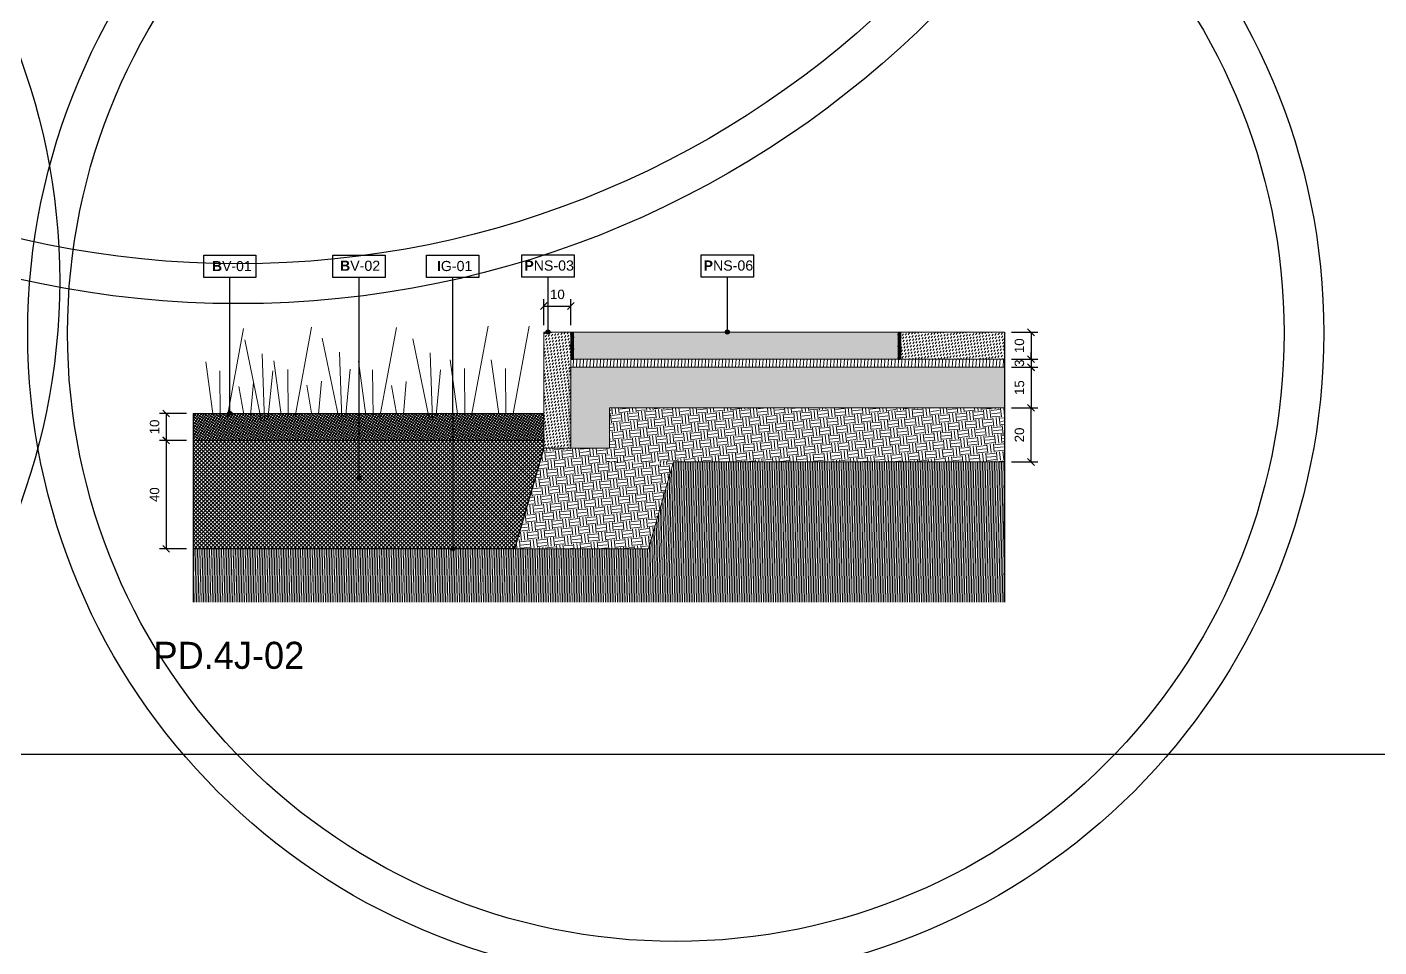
# Model space of a CAD drawing. Header units: metres. Extents: x -325 to 301, y -147 to 149.
# Drawn here: x 56.818 to 61.817, y 22.743 to 26.144 of the extents above; entities that cross this region are included whole.
import ezdxf

# ---------------------------------------------------------------- set-up
doc = ezdxf.new("R2010")
doc.units = ezdxf.units.M
doc.linetypes.add('ACAD_ISO03W100', pattern=[30, 12, -18])
doc.layers.get('Defpoints').update_dxf_attribs({"lineweight": 13})
for name, color, linetype, plot in [('-aux', 50, 'Continuous', False), ('-AUX-QAD', 5, 'Continuous', False), ('-AUX_MON', 3, 'Continuous', False)]:
    doc.layers.add(name, color=color, linetype=linetype, plot=plot)
doc.layers.add('0-TX-1_25', color=7, linetype='Continuous', true_color=0x3f4f7f)
doc.layers.add('EIT_3 TR sorra', color=7, linetype='Continuous', true_color=0xd8ceb0)
for name, color, linetype in [('02-L-Geotextile', 32, 'Continuous'), ('1-SECCIÓ', 1, 'Continuous'), ('A-KEYPLAN_HATCH', 7, 'Continuous'), ('A_TEXT_2', 7, 'Continuous'), ('EIT_3 TR terra vegetal', 45, 'Continuous')]:
    doc.layers.add(name, color=color, linetype=linetype)
for name, color, linetype, lineweight, true_color in [('03-TR-Paviment_04_Dry Meadow', 7, 'Continuous', 5, 0xd8dd88), ('03-TR-Paviment_08_Natural Stone Bleachers', 7, 'Continuous', 5, 0xafad9d), ('3-TR sorra granitica', 7, 'Continuous', 0, 0xf2dac9), ('3-TR tot_u', 7, 'Continuous', 5, 0x787878)]:
    doc.layers.add(name, color=color, linetype=linetype, lineweight=lineweight, true_color=true_color)
for name, color, linetype, lineweight in [('1-CM', 7, 'Continuous', 0), ('3-TR Seleccionat', 44, 'Continuous', 0), ('3-TR Tot-u', 37, 'Continuous', 0), ('3-TR-recebo', 252, 'Continuous', 0)]:
    doc.layers.add(name, color=color, linetype=linetype, lineweight=lineweight)
doc.styles.add('Arial_4', font='arial.ttf', dxfattribs={"height": 1.8})
doc.styles.get("Standard").update_dxf_attribs({"font": 'arial.ttf'})
doc.styles.add('x-llegenda materials$0$ENGRAVERS', font='TT0586M.TTF')
doc.dimstyles.new('ISO-25', dxfattribs={"dimtxt": 0.1, "dimasz": 0.1, "dimexe": 0.1, "dimexo": 0.1, "dimgap": 0.1, "dimtad": 1, "dimdec": 0, "dimlfac": 100, "dimzin": 9, "dimtxsty": 'Standard', "dimblk": 'OBLIQUE', "dimcen": 0.1, "dimadec": 0, "dimazin": 0, "dimtfac": 1, "dimtdec": 0, "dimtmove": 0, "dimatfit": 3, "dimldrblk": 'OBLIQUE', "dimfxl": 1, "dimarcsym": 0})

# ---------------------------------------------------------------- blocks, each defined once
blk = doc.blocks.new('_Oblique')
at = {"color": 0, "lineweight": -2}
blk.add_line((-0.5, -0.5), (0.5, 0.5), dxfattribs=at)
blk = doc.blocks.new('*D1698')
at = {"layer": '0-TX-1_25', "color": 0, "lineweight": -2, "transparency": 16777216}
for p, q in [((57.4075, 24.7155), (57.3075, 24.7155)), ((57.3325, 24.7155), (57.3325, 24.6163)), ((57.4075, 24.6163), (57.3075, 24.6163))]:
    blk.add_line(p, q, dxfattribs=at)
at = {"layer": 'Defpoints', "color": 0, "transparency": 16777216}
for p in [(57.4325, 24.7155), (57.3325, 24.6163), (57.4325, 24.6163)]:
    blk.add_point(p, dxfattribs=at)
at = {"layer": '0-TX-1_25', "color": 0, "lineweight": -2, "transparency": 16777216, "xscale": 0.025, "yscale": 0.025, "zscale": 0.025}
for p, rotation in [((57.3325, 24.7155), 90), ((57.3325, 24.6163), 270)]:
    blk.add_blockref('_Oblique', p, dxfattribs=dict(at, rotation=rotation))
at = {"layer": '0-TX-1_25', "color": 0, "transparency": 16777216, "insert": (57.2896, 24.6659), "char_height": 0.035, "attachment_point": 5, "rotation": 90}
blk.add_mtext('10', dxfattribs=at)
blk = doc.blocks.new('*D1699')
at = {"layer": '0-TX-1_25', "color": 0, "lineweight": -2, "transparency": 16777216}
for p, q in [((57.4075, 24.6155), (57.3075, 24.6155)), ((57.3325, 24.6155), (57.3325, 24.2155)), ((57.4076, 24.2155), (57.3075, 24.2155))]:
    blk.add_line(p, q, dxfattribs=at)
at = {"layer": 'Defpoints', "color": 0, "transparency": 16777216}
for p in [(57.4325, 24.6155), (57.3325, 24.2155), (57.4326, 24.2155)]:
    blk.add_point(p, dxfattribs=at)
at = {"layer": '0-TX-1_25', "color": 0, "lineweight": -2, "transparency": 16777216, "xscale": 0.025, "yscale": 0.025, "zscale": 0.025}
for p, rotation in [((57.3325, 24.6155), 90), ((57.3325, 24.2155), 270)]:
    blk.add_blockref('_Oblique', p, dxfattribs=dict(at, rotation=rotation))
at = {"layer": '0-TX-1_25', "color": 0, "transparency": 16777216, "insert": (57.2896, 24.4155), "char_height": 0.035, "attachment_point": 5, "rotation": 90}
blk.add_mtext('40', dxfattribs=at)
blk = doc.blocks.new('*D1700')
at = {"layer": '0-TX-1_25', "color": 0, "lineweight": -2, "transparency": 16777216}
for p, q in [((60.4575, 25.0157), (60.5553, 25.0157)), ((60.5303, 25.0157), (60.5303, 24.9166)), ((60.4575, 24.9166), (60.5553, 24.9166))]:
    blk.add_line(p, q, dxfattribs=at)
at = {"layer": 'Defpoints', "color": 0, "transparency": 16777216}
for p in [(60.4325, 25.0157), (60.4325, 24.9166), (60.5303, 24.9166)]:
    blk.add_point(p, dxfattribs=at)
at = {"layer": '0-TX-1_25', "color": 0, "lineweight": -2, "transparency": 16777216, "xscale": 0.025, "yscale": 0.025, "zscale": 0.025}
for p, rotation in [((60.5303, 25.0157), 90), ((60.5303, 24.9166), 270)]:
    blk.add_blockref('_Oblique', p, dxfattribs=dict(at, rotation=rotation))
at = {"layer": '0-TX-1_25', "color": 0, "transparency": 16777216, "insert": (60.4875, 24.9662), "char_height": 0.035, "attachment_point": 5, "rotation": 90}
blk.add_mtext('10', dxfattribs=at)
blk = doc.blocks.new('*D1701')
at = {"layer": '0-TX-1_25', "color": 0, "lineweight": -2, "transparency": 16777216}
for p, q in [((60.4575, 24.9167), (60.5553, 24.9167)), ((60.5303, 24.9167), (60.5303, 24.9417)), ((60.5303, 24.9167), (60.5303, 24.8866)), ((60.4575, 24.8866), (60.5553, 24.8866)), ((60.5303, 24.8866), (60.5303, 24.8616))]:
    blk.add_line(p, q, dxfattribs=at)
at = {"layer": 'Defpoints', "color": 0, "transparency": 16777216}
for p in [(60.4325, 24.9167), (60.4325, 24.8866), (60.5303, 24.8866)]:
    blk.add_point(p, dxfattribs=at)
at = {"layer": '0-TX-1_25', "color": 0, "lineweight": -2, "transparency": 16777216, "xscale": 0.025, "yscale": 0.025, "zscale": 0.025}
for p, rotation in [((60.5303, 24.9167), 270), ((60.5303, 24.8866), 90)]:
    blk.add_blockref('_Oblique', p, dxfattribs=dict(at, rotation=rotation))
at = {"layer": '0-TX-1_25', "color": 0, "transparency": 16777216, "insert": (60.4874, 24.9017), "char_height": 0.035, "attachment_point": 5, "rotation": 90}
blk.add_mtext('3', dxfattribs=at)
blk = doc.blocks.new('POINT')
at = {"layer": '0-TX-1_25'}
h = blk.add_hatch(dxfattribs=at)
h.set_pattern_fill('ANGLE', color=256)
h.set_pattern_definition([(0, (-83.747, -12.726), (0, 6.985), [5.08, -1.905]), (90, (-83.747, -12.726), (-6.985, 4e-16), [5.08, -1.905])])
edge = h.paths.add_edge_path()
edge.add_arc((0, 0), 0.0075, 0, 360)
h = blk.add_hatch(color=256, dxfattribs=at)
h.dxf.hatch_style = 1
edge = h.paths.add_edge_path()
edge.add_arc((0, 0), 0.0075, 0, 360)
blk.add_circle((0, 0), 0.0075, dxfattribs=at)
blk = doc.blocks.new('hatch keyplan 2')
at = {"layer": 'A-KEYPLAN_HATCH'}
blk.add_lwpolyline([(0, 0.00548), (0.01287, 0.00548), (0.01287, 0), (0, 0)], close=True, dxfattribs=at)
blk = doc.blocks.new('hatch keyplan')
at = {"layer": 'A-KEYPLAN_HATCH'}
blk.add_blockref('hatch keyplan 2', (1.43058, 0.85215), dxfattribs=at)
blk = doc.blocks.new('PNS03')
at = {"layer": 'A-KEYPLAN_HATCH'}
blk.add_blockref('hatch keyplan', (-1.43058, -0.85215), dxfattribs=at)
at = {"layer": 'A_TEXT_2', "insert": (-0.0008, 0.00408), "char_height": 0.0025, "attachment_point": 1}
blk.add_mtext_dynamic_manual_height_columns('\\pi0.00137;{\\fArial|b1|i0|c0|p34;P}NS-03', width=0.0145619, gutter_width=0.015, heights=[0], dxfattribs=at)
blk = doc.blocks.new('*D1702')
at = {"layer": '0-TX-1_25', "color": 0, "lineweight": -2, "transparency": 16777216}
for p, q in [((60.4575, 24.8863), (60.5553, 24.8863)), ((60.5303, 24.8863), (60.5303, 24.7363)), ((60.4575, 24.7363), (60.5553, 24.7363))]:
    blk.add_line(p, q, dxfattribs=at)
at = {"layer": 'Defpoints', "color": 0, "transparency": 16777216}
for p in [(60.4325, 24.8863), (60.4325, 24.7363), (60.5303, 24.7363)]:
    blk.add_point(p, dxfattribs=at)
at = {"layer": '0-TX-1_25', "color": 0, "lineweight": -2, "transparency": 16777216, "xscale": 0.025, "yscale": 0.025, "zscale": 0.025}
for p, rotation in [((60.5303, 24.8863), 90), ((60.5303, 24.7363), 270)]:
    blk.add_blockref('_Oblique', p, dxfattribs=dict(at, rotation=rotation))
at = {"layer": '0-TX-1_25', "color": 0, "transparency": 16777216, "insert": (60.4875, 24.8113), "char_height": 0.035, "attachment_point": 5, "rotation": 90}
blk.add_mtext('15', dxfattribs=at)
blk = doc.blocks.new('*D1703')
at = {"layer": '0-TX-1_25', "color": 0, "lineweight": -2, "transparency": 16777216}
for p, q in [((60.4575, 24.7363), (60.5553, 24.7363)), ((60.5303, 24.5363), (60.5303, 24.7363)), ((60.4575, 24.5363), (60.5553, 24.5363))]:
    blk.add_line(p, q, dxfattribs=at)
at = {"layer": 'Defpoints', "color": 0, "transparency": 16777216}
for p in [(60.4325, 24.7363), (60.5303, 24.7363), (60.4325, 24.5363)]:
    blk.add_point(p, dxfattribs=at)
at = {"layer": '0-TX-1_25', "color": 0, "lineweight": -2, "transparency": 16777216, "xscale": 0.025, "yscale": 0.025, "zscale": 0.025}
for p, rotation in [((60.5303, 24.7363), 90), ((60.5303, 24.5363), 270)]:
    blk.add_blockref('_Oblique', p, dxfattribs=dict(at, rotation=rotation))
at = {"layer": '0-TX-1_25', "color": 0, "transparency": 16777216, "insert": (60.4875, 24.6363), "char_height": 0.035, "attachment_point": 5, "rotation": 90}
blk.add_mtext('20', dxfattribs=at)
blk = doc.blocks.new('*D1704')
at = {"layer": '0-TX-1_25', "color": 0, "lineweight": -2, "transparency": 16777216}
for p, q in [((58.7289, 25.0417), (58.7289, 25.138)), ((58.7289, 25.113), (58.8289, 25.113)), ((58.8289, 25.0417), (58.8289, 25.138))]:
    blk.add_line(p, q, dxfattribs=at)
at = {"layer": 'Defpoints', "color": 0, "transparency": 16777216}
for p in [(58.8289, 25.113), (58.7289, 25.0167), (58.8289, 25.0167)]:
    blk.add_point(p, dxfattribs=at)
at = {"layer": '0-TX-1_25', "color": 0, "lineweight": -2, "transparency": 16777216, "xscale": 0.025, "yscale": 0.025, "zscale": 0.025, "rotation": 180}
blk.add_blockref('_Oblique', (58.7289, 25.113), dxfattribs=at)
at = {"layer": '0-TX-1_25', "color": 0, "lineweight": -2, "transparency": 16777216, "xscale": 0.025, "yscale": 0.025, "zscale": 0.025}
blk.add_blockref('_Oblique', (58.8289, 25.113), dxfattribs=at)
at = {"layer": '0-TX-1_25', "color": 0, "transparency": 16777216, "insert": (58.7789, 25.1558), "char_height": 0.035, "attachment_point": 5}
blk.add_mtext('10', dxfattribs=at)
blk = doc.blocks.new('PNS06')
at = {"layer": 'A-KEYPLAN_HATCH', "xscale": 0.7124947396918078, "yscale": 0.7124947396918078, "zscale": 0.7124947396918078}
blk.add_blockref('hatch keyplan', (-1.01928, -0.60715), dxfattribs=at)
at = {"layer": 'A_TEXT_2', "insert": (-0.00057, 0.00291), "char_height": 0.0017812, "attachment_point": 1}
blk.add_mtext_dynamic_manual_height_columns('\\pi0.00098;{\\fArial|b1|i0|c0|p34;P}NS-06', width=0.0103753, gutter_width=0.01069, heights=[0], dxfattribs=at)
blk = doc.blocks.new('B-V01')
at = {"layer": 'A-KEYPLAN_HATCH'}
blk.add_blockref('hatch keyplan', (-1.43058, -0.85215), dxfattribs=at)
at = {"layer": 'A_TEXT_2', "lineweight": 211, "insert": (-0.00079, 0.00402), "char_height": 0.0024588, "attachment_point": 1, "line_spacing_factor": 0.938532, "style": 'Arial_4'}
blk.add_mtext_dynamic_manual_height_columns('\\pi0.00285;{\\fArial|b1|i0|c0|p34;B}V-01', width=0.0145619, gutter_width=0.015, heights=[0], dxfattribs=at)
blk = doc.blocks.new('B-V02')
at = {"layer": 'A-KEYPLAN_HATCH'}
blk.add_blockref('hatch keyplan', (-1.43058, -0.85215), dxfattribs=at)
at = {"layer": 'A_TEXT_2', "insert": (-0.0008, 0.00412), "char_height": 0.0025, "attachment_point": 1}
blk.add_mtext_dynamic_manual_height_columns('\\pi0.00255;{\\fArial|b1|i0|c0|p34;B}V-02', width=0.0145619, gutter_width=0.015, heights=[0], dxfattribs=at)
blk = doc.blocks.new('IG01')
at = {"layer": 'A-KEYPLAN_HATCH', "xscale": 10, "yscale": 10, "zscale": 10}
blk.add_blockref('hatch keyplan', (-14.3058, -8.5215), dxfattribs=at)
at = {"layer": 'A_TEXT_2', "insert": (-0.008, 0.0405), "char_height": 0.025, "attachment_point": 1}
blk.add_mtext_dynamic_manual_height_columns('\\pi0.03354;{\\fArial|b1|i0|c0|p34;I}G-01', width=0.145619, gutter_width=0.15, heights=[0], dxfattribs=at)

msp = doc.modelspace()

# ---------------------------------------------------------------- hatches: boundary and pattern name
at = {"layer": '03-TR-Paviment_08_Natural Stone Bleachers'}
h = msp.add_hatch(dxfattribs=at)
h.set_pattern_fill('DASH', color=256, scale=0.002611, angle=233, style=0, double=1)
h.set_pattern_definition([(233, (-93.015305, -99.835807), (0.0016315323, -0.0116089556), [0.0082894435, -0.0082894435])])
h.paths.add_polyline_path([(58.7289, 25.0167), (58.7289, 24.5872), (58.8289, 24.5872), (58.8289, 25.0167)])
h = msp.add_hatch(dxfattribs=at)
h.set_pattern_fill('DASH', color=256, scale=0.002611, angle=233, style=0, double=1)
h.set_pattern_definition([(233, (-92.905305, -99.831152), (0.0016315323, -0.0116089556), [0.0082894435, -0.0082894435])])
h.paths.add_polyline_path([(58.841, 25.0167), (58.8389, 24.9167), (60.0389, 24.9174), (60.0389, 25.0167)])
h = msp.add_hatch(dxfattribs=at)
h.set_pattern_fill('DASH', color=256, scale=0.002611, angle=233, style=0, double=1)
h.set_pattern_definition([(233, (-91.695305, -99.831152), (0.0016315323, -0.0116089556), [0.0082894435, -0.0082894435])])
h.paths.add_polyline_path([(60.4325, 24.9173), (60.4325, 25.0167), (60.051, 25.0167), (60.0489, 24.9167)])
at = {"layer": '3-TR Seleccionat'}
h = msp.add_hatch(dxfattribs=at)
h.set_pattern_fill('ANSI31', color=256, scale=0.002, angle=223.8682, style=0)
h.set_pattern_definition([(268.8682194564, (428194.9938357, -659397.4483576), (-0.00634876117834, 0.00012542527825), [])])
h.paths.add_polyline_path([(60.4325, 24.5363), (59.2082, 24.5363), (59.1152, 24.2154), (57.4325, 24.2155), (57.4325, 24.0176), (60.4325, 24.0176)])
at = {"layer": '3-TR sorra granitica'}
h = msp.add_hatch(dxfattribs=at)
h.set_pattern_fill('LINE', color=256, scale=0.1, angle=51.1041, style=0)
h.set_pattern_definition([(86.7506083, (94.450908, 231.423219), (-0.0124799034, 0.00070852734), [])])
edge = h.paths.add_edge_path(flags=16)
edge.add_line((58.8289, 24.8964), (58.8289, 24.9162))
edge.add_line((58.8289, 24.9162), (58.8289, 24.8964))
h.paths.add_polyline_path([(60.4325, 24.8866), (60.4325, 24.9166), (58.8288, 24.9162), (58.8288, 24.8862), (58.9476, 24.8863), (58.9476, 24.8862)])
at = {"layer": '3-TR Tot-u'}
h = msp.add_hatch(dxfattribs=at)
h.set_pattern_fill('EARTH', color=256, scale=0.005, angle=-84.0741)
h.set_pattern_definition([(275.925852, (-3.643767, -54.949286), (0.034858251, -0.028302426), [0.03175, -0.03175]), (275.925852, (-3.631924, -54.948056), (0.034858251, -0.028302426), [0.03175, -0.03175]), (275.925852, (-3.620082, -54.946827), (0.034858251, -0.028302426), [0.03175, -0.03175]), (5.925852, (-3.615724, -54.950365), (0.028302426, 0.034858251), [0.03175, -0.03175]), (5.925852, (-3.614495, -54.962208), (0.028302426, 0.034858251), [0.03175, -0.03175]), (5.925852, (-3.613266, -54.97405), (0.028302426, 0.034858251), [0.03175, -0.03175])])
h.paths.add_polyline_path([(60.4325, 24.5365), (60.4325, 24.7363), (58.9713, 24.7365), (58.9714, 24.536)])
h = msp.add_hatch(dxfattribs=at)
h.set_pattern_fill('EARTH', color=256, scale=0.005, angle=-84.0741)
h.set_pattern_definition([(275.925852, (-5.093798, -55.149286), (0.034858251, -0.028302426), [0.03175, -0.03175]), (275.925852, (-5.081956, -55.148056), (0.034858251, -0.028302426), [0.03175, -0.03175]), (275.925852, (-5.070113, -55.146827), (0.034858251, -0.028302426), [0.03175, -0.03175]), (5.925852, (-5.065756, -55.150365), (0.028302426, 0.034858251), [0.03175, -0.03175]), (5.925852, (-5.064526, -55.162208), (0.028302426, 0.034858251), [0.03175, -0.03175]), (5.925852, (-5.063297, -55.17405), (0.028302426, 0.034858251), [0.03175, -0.03175])])
h.paths.add_polyline_path([(59.1152, 24.2154), (59.2082, 24.5363), (58.9714, 24.5363), (58.9714, 24.5872), (58.7289, 24.5872), (58.6211, 24.2154)])
at = {"layer": '3-TR tot_u'}
h = msp.add_hatch(dxfattribs=at)
h.set_pattern_fill('AR-CONC', color=256, scale=0.0002, angle=90.2664)
h.set_pattern_definition([(140.2664143104, (269971.522146, -738449.232454), (0.0030183585511, 0.0364513625844), [0.00381, -0.04191]), (85.2664143104, (269971.522146, -738449.232454), (-0.0381781810675, -0.0072262829332), [0.003048, -0.033528116834]), (190.7178590104, (269971.522398, -738449.229416), (-0.0351598209585, 0.0292250795622), [0.00323800176, -0.03561804892]), (136.4506143104, (269971.511986, -738449.2325), (0.0081562825582, 0.0542543196878), [0.005715, -0.062865]), (186.9019719204, (269971.512666, -738449.22798), (-0.049705465848, 0.047250217616), [0.004857004628, -0.053427121632]), (81.45056548, (269971.511986, -738449.2325), (-0.0497054658455, 0.0472502176188), [0.004571993414, -0.050291946384]), (111.2664143104, (269971.514502, -738449.22741), (0.0203118235131, 0.0304176527954), [0.00381, -0.04191]), (56.2664143104, (269971.514502, -738449.22741), (-0.0368946682902, 0.0121889849718), [0.003048, -0.033528]), (161.7178593104, (269971.516195, -738449.224875), (-0.016582844967, 0.0426066376987), [0.00323800176, -0.03561798752]), (127.7664143104, (269971.522146, -738449.232454), (-0.0169136972324, 0.00053908133522), [0, -0.0331216, 0, -0.034036, 0, -0.033655]), (97.7664143104, (269971.522146, -738449.232454), (-0.02009803784808, 0.0132706243038), [0, -0.0194056, 0, -0.0323596, 0, -0.012827]), (57.7664143104, (269971.522199, -738449.243782), (0.00101964285024, 0.02712315336895), [0, -0.0127, 0, -0.039624, 0, -0.052578]), (47.7664143104, (269971.522222, -738449.248862), (-0.0052229971542, 0.0296018704426), [0, -0.01651, 0, -0.0263144, 0, -0.037338])])
h.paths.add_polyline_path([(60.4325, 24.7363), (60.4325, 24.8863), (58.8185, 24.8863), (58.8187, 24.5871), (58.9714, 24.5872), (58.9713, 24.7363)])
at = {"layer": '3-TR-recebo'}
h = msp.add_hatch(dxfattribs=at)
h.set_pattern_fill('_USER', color=256, scale=0.008, angle=234.1752, style=0, double=1, pattern_type=0)
h.set_pattern_definition([(234.17524, (61.4111585, 24.594559), (0.006486488, -0.004682464), []), (324.17524, (61.4111585, 24.594559), (0.004682464, 0.006486488), [])])
h.paths.add_polyline_path([(57.4325, 24.7155), (57.4324, 24.6155), (58.7289, 24.6154), (58.7289, 24.7154)])
at = {"layer": 'EIT_3 TR sorra'}
h = msp.add_hatch(dxfattribs=at)
h.set_pattern_fill('ANSI36', color=256, scale=0.001075, angle=-0.553, style=0, double=1)
h.set_pattern_definition([(44.4470425, (28.441299, -45.165209), (0.00187405051, 0.00661919275), [0.0085328125, -0.0017065625, 0, -0.0017065625])])
h.paths.add_polyline_path([(58.8388, 24.9162), (58.8388, 25.0162), (58.8288, 25.0162), (58.8288, 24.9162)])
h = msp.add_hatch(dxfattribs=at)
h.set_pattern_fill('ANSI36', color=256, scale=0.001075, angle=-0.553, style=0, double=1)
h.set_pattern_definition([(44.4470425, (29.6514312, -45.164781), (0.00187405051, 0.00661919275), [0.0085328125, -0.0017065625, 0, -0.0017065625])])
h.paths.add_polyline_path([(60.0489, 24.9167), (60.0489, 25.0167), (60.0389, 25.0167), (60.0389, 24.9167)])
at = {"layer": 'EIT_3 TR terra vegetal'}
h = msp.add_hatch(dxfattribs=at)
h.set_pattern_fill('_USER', color=256, scale=0.01, angle=45, style=0, double=1, pattern_type=0)
h.set_pattern_definition([(45, (419510.999609, 4594344.813199), (-0.007071067811865, 0.007071067811865), []), (135, (419510.999609, 4594344.813199), (-0.007071067811865, -0.007071067811865), [])])
h.paths.add_polyline_path([(57.4324, 24.6155), (57.4325, 24.2155), (58.6211, 24.2154), (58.7289, 24.5872), (58.7289, 24.6154)])

# ---------------------------------------------------------------- linework, layer by layer
at = {"layer": '-aux'}
msp.add_lwpolyline([(12.2345, 23.4567), (142.2345, 23.4567)], dxfattribs=at)
at = {"layer": '-AUX-QAD'}
for centre, radius in [((54.5423, 25.2059), 2.3962), ((59.2167, 25.0128), 2.3962), ((59.2167, 25.0128), 2.2491)]:
    msp.add_circle(centre, radius, dxfattribs=at)
at = {"layer": '-AUX_MON'}
for radius in [3.6403, 3.4932]:
    msp.add_circle((57.5983, 28.762), radius, dxfattribs=at)
at = {"layer": '0-TX-1_25'}
for points in [[(57.5676, 24.7164), (57.5676, 25.2188)], [(58.0454, 24.4775), (58.0454, 25.2188)], [(58.3916, 25.2189), (58.3921, 24.2154)], [(58.7445, 25.0157), (58.7445, 25.2202)], [(59.4073, 25.0157), (59.4073, 25.2202)]]:
    msp.add_lwpolyline(points, dxfattribs=at)
at = {"layer": '02-L-Geotextile', "linetype": 'ACAD_ISO03W100', "ltscale": 0.002, "const_width": 0.005, "elevation": 0}
msp.add_lwpolyline([(57.4325, 24.2155), (58.6211, 24.2154), (58.7289, 24.5872)], dxfattribs=at)
at = {"layer": '03-TR-Paviment_04_Dry Meadow'}
for points in [[(57.6186, 25.0298), (57.5579, 24.7)], [(57.8699, 25.0343), (57.8093, 24.7045)], [(58.1834, 25.0332), (58.1228, 24.7034)], [(58.5226, 25.038), (58.4619, 24.7082)], [(58.6745, 25.038), (58.6138, 24.7082)], [(57.6231, 24.9879), (57.6839, 24.6929)], [(57.9095, 24.9937), (57.9704, 24.6987)], [(58.2442, 24.9916), (58.3051, 24.6966)], [(57.4784, 24.9062), (57.5061, 24.7059)], [(57.687, 24.9363), (57.6953, 24.6888)], [(57.7298, 24.9107), (57.7575, 24.7103)], [(57.9735, 24.9421), (57.9818, 24.6947)], [(58.0433, 24.9096), (58.071, 24.7093)], [(58.3082, 24.94), (58.3165, 24.6926)], [(58.3824, 24.9144), (58.4101, 24.7141)], [(58.5343, 24.9144), (58.562, 24.7141)], [(57.531, 24.8737), (57.5324, 24.7007)], [(57.7261, 24.8739), (57.7088, 24.6931)], [(57.7823, 24.8781), (57.7837, 24.7052)], [(58.0125, 24.8797), (57.9952, 24.6989)], [(58.0958, 24.8771), (58.0972, 24.7041)], [(58.3472, 24.8776), (58.33, 24.6968)], [(58.435, 24.8819), (58.4363, 24.7089)], [(58.5869, 24.8819), (58.5883, 24.7089)], [(57.6008, 24.8153), (57.6189, 24.7119)], [(57.6551, 24.8306), (57.6447, 24.7083)], [(57.8521, 24.8198), (57.8702, 24.7163)], [(57.9065, 24.8351), (57.896, 24.7127)], [(58.1656, 24.8187), (58.1837, 24.7153)], [(58.22, 24.834), (58.2095, 24.7117)]]:
    msp.add_lwpolyline(points, dxfattribs=at)
at = {"layer": '1-CM'}
for p, q in [((58.8436, 24.8862), (60.4325, 24.8866)), ((60.4325, 24.5363), (59.2082, 24.5363))]:
    msp.add_line(p, q, dxfattribs=at)
for points in [[(58.7289, 25.0167), (58.7289, 24.5872), (58.8289, 24.5872), (58.8289, 25.0167)], [(58.8389, 25.0167), (60.0389, 25.0167), (60.0389, 24.9167), (58.8389, 24.9167)], [(60.0489, 25.0167), (60.4325, 25.0167), (60.4325, 24.9167), (60.0489, 24.9167)]]:
    msp.add_lwpolyline(points, close=True, dxfattribs=at)
for points in [[(58.8289, 24.7157), (58.8289, 25.0167), (60.4325, 25.0167)], [(60.4325, 24.9166), (58.8288, 24.9162)], [(60.4325, 24.7363), (58.9713, 24.7363), (58.9714, 24.5872), (58.829, 24.5871), (58.8288, 24.8863), (60.4325, 24.8863)], [(57.4325, 24.7155), (58.7289, 24.7154)], [(57.4324, 24.6155), (58.7289, 24.6154)], [(58.6211, 24.2154), (58.7289, 24.5872)], [(59.1152, 24.2154), (59.2082, 24.5363)], [(59.2082, 24.5363), (60.4325, 24.5363)], [(57.4324, 24.2155), (59.1152, 24.2154)]]:
    msp.add_lwpolyline(points, dxfattribs=at)
at = {"layer": '1-SECCIÓ'}
for points in [[(60.4325, 25.0157), (60.4325, 24.0176)], [(57.4325, 24.7155), (57.4325, 24.0176)]]:
    msp.add_lwpolyline(points, dxfattribs=at)

# ---------------------------------------------------------------- block references
at = {"color": 244, "true_color": 0x991b1e}
for name, p, xscale, yscale, zscale in [('PNS03', (58.648, 25.2202), 14.99999999999007, 14.99999999999007, 14.99999999999007), ('PNS06', (59.3108, 25.2202), 21.05278700931708, 21.05278700931708, 21.05278700931708)]:
    msp.add_blockref(name, p, dxfattribs=dict(at, xscale=xscale, yscale=yscale, zscale=zscale))
at = {"layer": '0-TX-1_25', "xscale": 15, "yscale": 15, "zscale": 15}
for name, p in [('B-V01', (57.4711, 25.2188)), ('B-V02', (57.9488, 25.2188))]:
    msp.add_blockref(name, p, dxfattribs=at)
at = {"layer": '0-TX-1_25', "rotation": 358.8682194563586}
for p in [(58.7445, 25.0167), (59.4073, 25.0167), (57.5676, 24.7164), (58.0454, 24.4774)]:
    msp.add_blockref('POINT', p, dxfattribs=at)
at = {"layer": '0-TX-1_25'}
msp.add_blockref('POINT', (58.3921, 24.2154), dxfattribs=at)
at = {"layer": '1-CM', "xscale": 1.5, "yscale": 1.5, "zscale": 1.5}
msp.add_blockref('IG01', (58.2951, 25.2189), dxfattribs=at)

# ---------------------------------------------------------------- texts
at = {"layer": '-aux', "insert": (57.2853, 23.8716), "char_height": 0.1, "width": 19.210099, "attachment_point": 1, "style": 'x-llegenda materials$0$ENGRAVERS'}
msp.add_mtext('PD.4J-02', dxfattribs=at)

# ---------------------------------------------------------------- dimensions: what is measured, and where the dimension line sits
at = {"layer": '0-TX-1_25'}
dim = msp.add_linear_dim(base=(58.8289, 25.113), p1=(58.7289, 25.0167), p2=(58.8289, 25.0167), dimstyle='ISO-25', override={"dimtxt": 0.035, "dimasz": 0.025, "dimexe": 0.025, "dimexo": 0.025, "dimgap": 0.025, "dimblk1": 'Oblique', "dimblk2": 'Oblique', "dimsah": 1, "dimfxl": 0.1, "dimfxlon": 1, "dimarcsym": 1}, dxfattribs=at)
dim.commit()
dim.dimension.update_dxf_attribs({"geometry": '*D1704', "text_midpoint": (58.7789, 25.1558)})
for base, p1, p2, picture, middle in [((60.5303, 24.9166), (60.4325, 25.0157), (60.4325, 24.9166), '*D1700', (60.4875, 24.9662)), ((60.5303, 24.7363), (60.4325, 24.8863), (60.4325, 24.7363), '*D1702', (60.4875, 24.8113)), ((60.5303, 24.7363), (60.4325, 24.5363), (60.4325, 24.7363), '*D1703', (60.4875, 24.6363)), ((57.3325, 24.6163), (57.4325, 24.7155), (57.4325, 24.6163), '*D1698', (57.2896, 24.6659)), ((57.3325, 24.2155), (57.4325, 24.6155), (57.4326, 24.2155), '*D1699', (57.2896, 24.4155))]:
    dim = msp.add_linear_dim(base=base, p1=p1, p2=p2, angle=90, dimstyle='ISO-25', override={"dimtxt": 0.035, "dimasz": 0.025, "dimexe": 0.025, "dimexo": 0.025, "dimgap": 0.025, "dimblk1": 'Oblique', "dimblk2": 'Oblique', "dimsah": 1, "dimfxl": 0.1, "dimfxlon": 1, "dimarcsym": 1}, dxfattribs=at)
    dim.commit()
    dim.dimension.update_dxf_attribs({"geometry": picture, "text_midpoint": middle})
dim = msp.add_linear_dim(base=(60.5303, 24.8866), p1=(60.4325, 24.9167), p2=(60.4325, 24.8866), angle=90, dimstyle='ISO-25', override={"dimtxt": 0.035, "dimasz": 0.025, "dimexe": 0.025, "dimexo": 0.025, "dimgap": 0.025, "dimblk1": 'Oblique', "dimblk2": 'Oblique', "dimsah": 1, "dimfxl": 0.1, "dimfxlon": 1, "dimarcsym": 1}, dxfattribs=at)
dim.commit()
dim.dimension.update_dxf_attribs({"geometry": '*D1701', "text_midpoint": (60.5303, 24.9017), "dimtype": 160})

doc.saveas('drawing.dxf')
